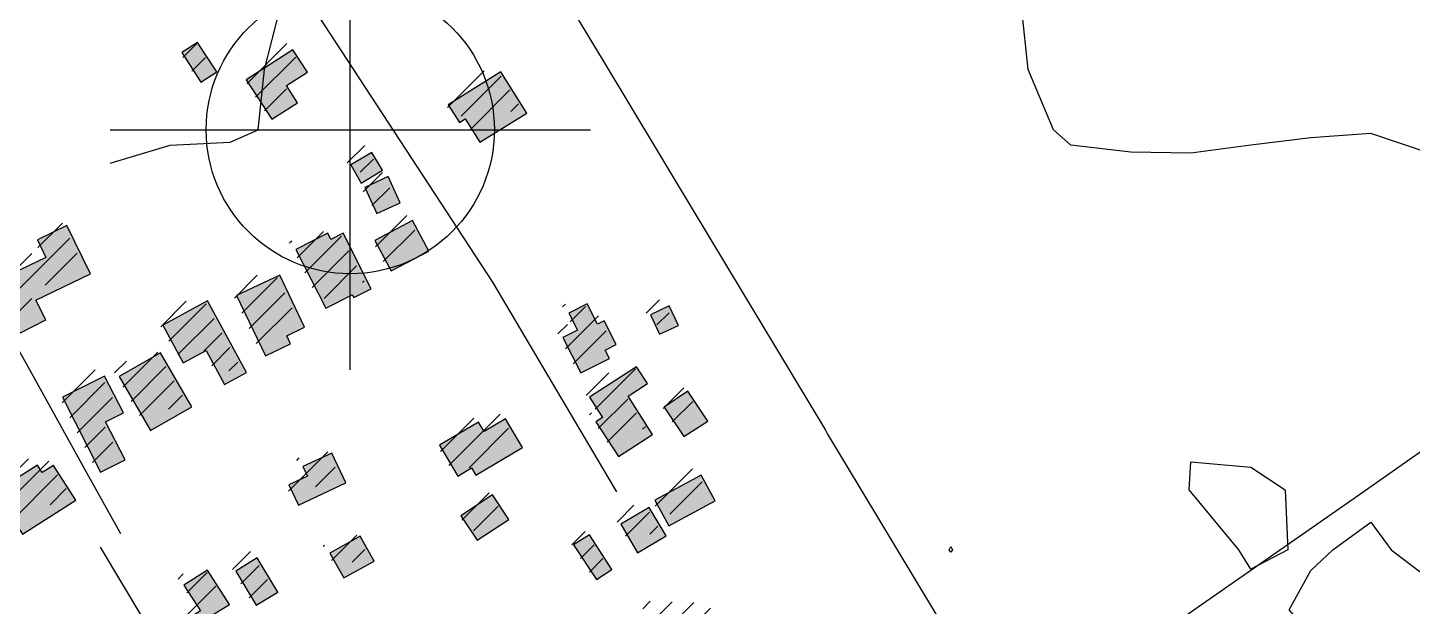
# Model space of a CAD drawing. Extents: x 6376870 to 6544053, y 1818313 to 2076828.
# Drawn here: x 6472467 to 6473850, y 1885946 to 1886525 of the extents above; entities that cross this region are included whole.
import ezdxf

# ---------------------------------------------------------------- set-up
doc = ezdxf.new("R2010")
doc.units = 21
for name, color, linetype in [('ADJOINING_PARCELS', 241, 'Continuous'), ('BUILDINGS', 9, 'Continuous'), ('CL_LOCAL', 4, 'Continuous'), ('CONTOUR_INDEX', 150, 'Continuous'), ('CONTOUR_MAJOR', 92, 'Continuous')]:
    doc.layers.add(name, color=color, linetype=linetype)

msp = doc.modelspace()

# ---------------------------------------------------------------- hatches: boundary and pattern name
at = {"layer": 'BUILDINGS_HATCH'}
for points in [[(6472639.8, 1886470.2), (6472655.9, 1886480.7), (6472636.5, 1886509.9), (6472620.7, 1886499.8)], [(6472725.3, 1886467), (6472746.3, 1886480.4), (6472731.7, 1886502.7), (6472685.2, 1886472.6), (6472710.8, 1886433.2), (6472736.4, 1886449.8)], [(6472965.6, 1886439.2), (6472939.6, 1886480.5), (6472887, 1886447.5), (6472898.1, 1886430), (6472903.9, 1886433.6), (6472918.7, 1886410.3)], [(6472810.8, 1886400.1), (6472789.6, 1886387.8), (6472800.1, 1886369.5), (6472821.4, 1886382.2)], [(6472815.8, 1886338.9), (6472839, 1886349.7), (6472826.8, 1886376), (6472803.5, 1886365.1)], [(6472458.8, 1886219.5), (6472485, 1886232.6), (6472475, 1886252.3), (6472529.6, 1886278.7), (6472505.7, 1886327.2), (6472476.4, 1886312.7), (6472484.9, 1886295.2), (6472433.8, 1886270.6)], [(6472813.7, 1886311.9), (6472829.9, 1886281.6), (6472867.6, 1886301.5), (6472851.3, 1886332.2)], [(6472792.5, 1886255.2), (6472810.1, 1886263.9), (6472781.9, 1886319.3), (6472769.5, 1886313.2), (6472766.7, 1886319.4), (6472734.8, 1886303.1), (6472764.7, 1886244.3), (6472791.1, 1886257.7)], [(6472704.3, 1886196.8), (6472729.3, 1886208.8), (6472725.6, 1886216.8), (6472743.4, 1886225.5), (6472718.6, 1886277.3), (6472675.5, 1886257)], [(6472601.7, 1886227.4), (6472622.2, 1886189.8), (6472645.2, 1886202.1), (6472663.5, 1886168.2), (6472685.3, 1886180.2), (6472646.3, 1886251.7)], [(6473001.5, 1886215.1), (6473019.5, 1886179.7), (6473048.2, 1886194.2), (6473043.9, 1886202.6), (6473054.8, 1886208), (6473042.9, 1886231.7), (6473036, 1886228.5), (6473025.7, 1886248.6), (6473007.6, 1886239.5), (6473016.2, 1886222.4)], [(6473098.2, 1886218.4), (6473117.1, 1886227.1), (6473107.7, 1886246.8), (6473089.1, 1886237.8)], [(6472630.7, 1886145.7), (6472599.6, 1886199.8), (6472558.2, 1886176.2), (6472589.6, 1886122.2)], [(6473066.7, 1886156.3), (6473086, 1886169), (6473075.1, 1886185.8), (6473028, 1886155.3), (6473041.1, 1886135.2), (6473034.5, 1886130.9), (6473057, 1886096.2), (6473091.2, 1886118.3)], [(6472564, 1886092.8), (6472544.6, 1886130.7), (6472562.4, 1886139.8), (6472543.6, 1886176.6), (6472501.4, 1886155.3), (6472539.5, 1886080.5)], [(6473102.8, 1886145.6), (6473122.5, 1886116), (6473146.4, 1886131.6), (6473126.4, 1886161.5)], [(6472961.3, 1886105.3), (6472944.2, 1886133.8), (6472922.9, 1886121.1), (6472917.2, 1886130.6), (6472878.1, 1886107.4), (6472896.6, 1886076.4), (6472910.4, 1886084.7), (6472914.7, 1886077.4)], [(6472727.7, 1886067.8), (6472737.3, 1886047.4), (6472784.7, 1886069.8), (6472770.8, 1886099.4), (6472741.8, 1886086), (6472746.3, 1886076.5)], [(6472492.5, 1886087.2), (6472481.3, 1886080), (6472476.5, 1886087.6), (6472434.2, 1886060.8), (6472461.6, 1886018.5), (6472514.8, 1886052.5)], [(6473107.3, 1886026.9), (6473153.8, 1886051.8), (6473139.9, 1886077.4), (6473093.6, 1886052.4)], [(6472899.7, 1886036.7), (6472915.9, 1886012.6), (6472947.5, 1886033.2), (6472931.3, 1886057.7)], [(6473104.7, 1886016.7), (6473087.8, 1886045.1), (6473059.4, 1886028.5), (6473076.2, 1886000)], [(6472768.7, 1885999.6), (6472782.7, 1885974.8), (6472812.9, 1885991.4), (6472798.9, 1886016.6)], [(6473050.6, 1885983.3), (6473028.1, 1886018), (6473012.3, 1886007.9), (6473035.1, 1885973.2)], [(6472674.6, 1885981.7), (6472695.1, 1885947.4), (6472716.7, 1885960.4), (6472695.9, 1885994.8)], [(6472639.5, 1885941.8), (6472623.1, 1885931.6), (6472635.1, 1885912.7), (6472655.5, 1885925.7), (6472648.9, 1885936.3), (6472668.5, 1885948.2), (6472646.5, 1885982.5), (6472622.9, 1885967.7)]]:
    msp.add_hatch(color=251, dxfattribs=at).paths.add_polyline_path(points)
at = {"layer": 'BUILDINGS_SHADOW'}
h = msp.add_hatch(dxfattribs=at)
h.set_pattern_fill('ANSI31', scale=5)
h.paths.add_polyline_path([(6472633, 1886477.5), (6472649.1, 1886488), (6472629.7, 1886517.2), (6472613.9, 1886507.1)])
h = msp.add_hatch(dxfattribs=at)
h.set_pattern_fill('ANSI31', scale=5)
h.paths.add_polyline_path([(6472718.5, 1886474.3), (6472739.5, 1886487.7), (6472724.9, 1886510), (6472678.3, 1886479.9), (6472704, 1886440.5), (6472729.6, 1886457.2)])
h = msp.add_hatch(dxfattribs=at)
h.set_pattern_fill('ANSI31', scale=5)
h.paths.add_polyline_path([(6472958.7, 1886446.6), (6472932.8, 1886487.8), (6472880.2, 1886454.8), (6472891.3, 1886437.3), (6472897.1, 1886440.9), (6472911.9, 1886417.6)])
h = msp.add_hatch(dxfattribs=at)
h.set_pattern_fill('ANSI31', scale=5)
h.paths.add_polyline_path([(6472804, 1886407.4), (6472782.7, 1886395.1), (6472793.3, 1886376.8), (6472814.6, 1886389.5)])
h = msp.add_hatch(dxfattribs=at)
h.set_pattern_fill('ANSI31', scale=5)
h.paths.add_polyline_path([(6472809, 1886346.2), (6472832.2, 1886357), (6472820, 1886383.3), (6472796.7, 1886372.4)])
h = msp.add_hatch(dxfattribs=at)
h.set_pattern_fill('ANSI31', scale=5)
h.paths.add_polyline_path([(6472452, 1886226.9), (6472478.2, 1886239.9), (6472468.2, 1886259.6), (6472522.8, 1886286), (6472498.9, 1886334.5), (6472469.6, 1886320), (6472478.1, 1886302.5), (6472427, 1886277.9)])
h = msp.add_hatch(dxfattribs=at)
h.set_pattern_fill('ANSI31', scale=5)
h.paths.add_polyline_path([(6472806.9, 1886319.2), (6472823.1, 1886289), (6472860.8, 1886308.9), (6472844.5, 1886339.5)])
h = msp.add_hatch(dxfattribs=at)
h.set_pattern_fill('ANSI31', scale=5)
h.paths.add_polyline_path([(6472785.7, 1886262.5), (6472803.3, 1886271.2), (6472775.1, 1886326.6), (6472762.7, 1886320.5), (6472759.9, 1886326.7), (6472728, 1886310.4), (6472757.9, 1886251.7), (6472784.3, 1886265.1)])
h = msp.add_hatch(dxfattribs=at)
h.set_pattern_fill('ANSI31', scale=5)
h.paths.add_polyline_path([(6472697.5, 1886204.2), (6472722.5, 1886216.1), (6472718.8, 1886224.1), (6472736.6, 1886232.8), (6472711.8, 1886284.6), (6472668.7, 1886264.4)])
h = msp.add_hatch(dxfattribs=at)
h.set_pattern_fill('ANSI31', scale=5)
h.paths.add_polyline_path([(6472594.9, 1886234.7), (6472615.4, 1886197.2), (6472638.4, 1886209.5), (6472656.7, 1886175.5), (6472678.5, 1886187.5), (6472639.4, 1886259)])
h = msp.add_hatch(dxfattribs=at)
h.set_pattern_fill('ANSI31', scale=5)
h.paths.add_polyline_path([(6472994.7, 1886222.5), (6473012.6, 1886187.1), (6473041.4, 1886201.5), (6473037.1, 1886209.9), (6473048, 1886215.4), (6473036.1, 1886239.1), (6473029.2, 1886235.8), (6473018.9, 1886255.9), (6473000.8, 1886246.8), (6473009.3, 1886229.7)])
h = msp.add_hatch(dxfattribs=at)
h.set_pattern_fill('ANSI31', scale=5)
h.paths.add_polyline_path([(6473091.4, 1886225.8), (6473110.3, 1886234.4), (6473100.9, 1886254.1), (6473082.3, 1886245.1)])
h = msp.add_hatch(dxfattribs=at)
h.set_pattern_fill('ANSI31', scale=5)
h.paths.add_polyline_path([(6472623.9, 1886153.1), (6472592.8, 1886207.1), (6472551.4, 1886183.5), (6472582.8, 1886129.5)])
h = msp.add_hatch(dxfattribs=at)
h.set_pattern_fill('ANSI31', scale=5)
h.paths.add_polyline_path([(6472557.2, 1886100.1), (6472537.8, 1886138.1), (6472555.6, 1886147.1), (6472536.8, 1886184), (6472494.6, 1886162.6), (6472532.7, 1886087.8)])
h = msp.add_hatch(dxfattribs=at)
h.set_pattern_fill('ANSI31', scale=5)
h.paths.add_polyline_path([(6473059.9, 1886163.6), (6473079.2, 1886176.3), (6473068.3, 1886193.1), (6473021.2, 1886162.6), (6473034.3, 1886142.6), (6473027.7, 1886138.2), (6473050.2, 1886103.5), (6473084.4, 1886125.6)])
h = msp.add_hatch(dxfattribs=at)
h.set_pattern_fill('ANSI31', scale=5)
h.paths.add_polyline_path([(6473096, 1886152.9), (6473115.7, 1886123.4), (6473139.5, 1886138.9), (6473119.6, 1886168.9)])
h = msp.add_hatch(dxfattribs=at)
h.set_pattern_fill('ANSI31', scale=5)
h.paths.add_polyline_path([(6472954.5, 1886112.6), (6472937.3, 1886141.1), (6472916.1, 1886128.4), (6472910.4, 1886137.9), (6472871.3, 1886114.7), (6472889.8, 1886083.7), (6472903.6, 1886092), (6472907.9, 1886084.7)])
h = msp.add_hatch(dxfattribs=at)
h.set_pattern_fill('ANSI31', scale=5)
h.paths.add_polyline_path([(6472720.8, 1886075.2), (6472730.5, 1886054.7), (6472777.9, 1886077.2), (6472764, 1886106.7), (6472735, 1886093.3), (6472739.5, 1886083.8)])
h = msp.add_hatch(dxfattribs=at)
h.set_pattern_fill('ANSI31', scale=5)
h.paths.add_polyline_path([(6472485.7, 1886094.5), (6472474.5, 1886087.3), (6472469.7, 1886095), (6472427.4, 1886068.2), (6472454.8, 1886025.8), (6472508, 1886059.9)])
h = msp.add_hatch(dxfattribs=at)
h.set_pattern_fill('ANSI31', scale=5)
h.paths.add_polyline_path([(6473100.5, 1886034.2), (6473147, 1886059.1), (6473133, 1886084.7), (6473086.8, 1886059.7)])
h = msp.add_hatch(dxfattribs=at)
h.set_pattern_fill('ANSI31', scale=5)
h.paths.add_polyline_path([(6472892.8, 1886044), (6472909.1, 1886019.9), (6472940.7, 1886040.5), (6472924.5, 1886065)])
h = msp.add_hatch(dxfattribs=at)
h.set_pattern_fill('ANSI31', scale=5)
h.paths.add_polyline_path([(6473097.9, 1886024), (6473081, 1886052.5), (6473052.6, 1886035.8), (6473069.4, 1886007.3)])
h = msp.add_hatch(dxfattribs=at)
h.set_pattern_fill('ANSI31', scale=5)
h.paths.add_polyline_path([(6472761.9, 1886006.9), (6472775.9, 1885982.1), (6472806.1, 1885998.8), (6472792.1, 1886023.9)])
h = msp.add_hatch(dxfattribs=at)
h.set_pattern_fill('ANSI31', scale=5)
h.paths.add_polyline_path([(6473043.8, 1885990.7), (6473021.3, 1886025.3), (6473005.5, 1886015.2), (6473028.3, 1885980.5)])
h = msp.add_hatch(dxfattribs=at)
h.set_pattern_fill('ANSI31', scale=5)
h.paths.add_polyline_path([(6472632.6, 1885949.1), (6472616.3, 1885939), (6472628.2, 1885920), (6472648.7, 1885933), (6472642.1, 1885943.6), (6472661.6, 1885955.6), (6472639.7, 1885989.9), (6472616.1, 1885975)])
h = msp.add_hatch(dxfattribs=at)
h.set_pattern_fill('ANSI31', scale=5)
h.paths.add_polyline_path([(6472667.8, 1885989), (6472688.3, 1885954.7), (6472709.9, 1885967.8), (6472689, 1886002.1)])
h = msp.add_hatch(dxfattribs=at)
h.set_pattern_fill('ANSI31', scale=5)
h.paths.add_polyline_path([(6473135.2, 1885950.3), (6473081.5, 1885951.6), (6473080.5, 1885911.9), (6473158.8, 1885909.8), (6473159.8, 1885944.4), (6473135.2, 1885944.8)])

# ---------------------------------------------------------------- linework, layer by layer
at = {"layer": 'ADJOINING_PARCELS'}
msp.add_lwpolyline([(6474910.7, 1886841.1), (6475334.2, 1887140.9), (6475652.8, 1887364.9), (6475156.2, 1888236), (6474893.9, 1888055), (6474714.3, 1887929.6), (6474303, 1887644), (6474044.9, 1887462.4), (6473378, 1886997.6), (6472926.9, 1886682.8), (6473001.5, 1886558.6), (6473042.9, 1886489.8), (6473096.2, 1886401.3), (6473111.2, 1886376.5), (6473182.8, 1886257.3), (6473263.9, 1886122.5), (6473266.1, 1886118.6), (6473385.6, 1885919.9), (6473448.7, 1885814.8), (6473795.6, 1886056.9), (6473973.2, 1886181.6), (6474128.6, 1886291.1), (6474694.9, 1886689.4), (6474910.7, 1886841.1)], close=True, dxfattribs=at)
at = {"layer": 'BUILDINGS'}
for points in [[(6472639.8, 1886470.2), (6472655.9, 1886480.7), (6472636.5, 1886509.9), (6472620.7, 1886499.8), (6472639.8, 1886470.2)], [(6472725.3, 1886467), (6472746.3, 1886480.4), (6472731.7, 1886502.7), (6472685.2, 1886472.6), (6472710.8, 1886433.2), (6472736.4, 1886449.8), (6472725.3, 1886467)], [(6472965.6, 1886439.2), (6472939.6, 1886480.5), (6472887, 1886447.5), (6472898.1, 1886430), (6472903.9, 1886433.6), (6472918.7, 1886410.3), (6472965.6, 1886439.2)], [(6472810.8, 1886400.1), (6472789.6, 1886387.8), (6472800.1, 1886369.5), (6472821.4, 1886382.2), (6472810.8, 1886400.1)], [(6472815.8, 1886338.9), (6472839, 1886349.7), (6472826.8, 1886376), (6472803.5, 1886365.1), (6472815.8, 1886338.9)], [(6472458.8, 1886219.5), (6472485, 1886232.6), (6472475, 1886252.3), (6472529.6, 1886278.7), (6472505.7, 1886327.2), (6472476.4, 1886312.7), (6472484.9, 1886295.2), (6472433.8, 1886270.6), (6472458.8, 1886219.5)], [(6472813.7, 1886311.9), (6472829.9, 1886281.6), (6472867.6, 1886301.5), (6472851.3, 1886332.2), (6472813.7, 1886311.9)], [(6472792.5, 1886255.2), (6472810.1, 1886263.9), (6472781.9, 1886319.3), (6472769.5, 1886313.2), (6472766.7, 1886319.4), (6472734.8, 1886303.1), (6472764.7, 1886244.3), (6472791.1, 1886257.7), (6472792.5, 1886255.2)], [(6472704.3, 1886196.8), (6472729.3, 1886208.8), (6472725.6, 1886216.8), (6472743.4, 1886225.5), (6472718.6, 1886277.3), (6472675.5, 1886257), (6472704.3, 1886196.8)], [(6472601.7, 1886227.4), (6472622.2, 1886189.8), (6472645.2, 1886202.1), (6472663.5, 1886168.2), (6472685.3, 1886180.2), (6472646.3, 1886251.7), (6472601.7, 1886227.4)], [(6473001.5, 1886215.1), (6473019.5, 1886179.7), (6473048.2, 1886194.2), (6473043.9, 1886202.6), (6473054.8, 1886208), (6473042.9, 1886231.7), (6473036, 1886228.5), (6473025.7, 1886248.6), (6473007.6, 1886239.5), (6473016.2, 1886222.4), (6473001.5, 1886215.1)], [(6473098.2, 1886218.4), (6473117.1, 1886227.1), (6473107.7, 1886246.8), (6473089.1, 1886237.8), (6473098.2, 1886218.4)], [(6472630.7, 1886145.7), (6472599.6, 1886199.8), (6472558.2, 1886176.2), (6472589.6, 1886122.2), (6472630.7, 1886145.7)], [(6473066.7, 1886156.3), (6473086, 1886169), (6473075.1, 1886185.8), (6473028, 1886155.3), (6473041.1, 1886135.2), (6473034.5, 1886130.9), (6473057, 1886096.2), (6473091.2, 1886118.3), (6473066.7, 1886156.3)], [(6472564, 1886092.8), (6472544.6, 1886130.7), (6472562.4, 1886139.8), (6472543.6, 1886176.6), (6472501.4, 1886155.3), (6472539.5, 1886080.5), (6472564, 1886092.8)], [(6473102.8, 1886145.6), (6473122.5, 1886116), (6473146.4, 1886131.6), (6473126.4, 1886161.5), (6473102.8, 1886145.6)], [(6472961.3, 1886105.3), (6472944.2, 1886133.8), (6472922.9, 1886121.1), (6472917.2, 1886130.6), (6472878.1, 1886107.4), (6472896.6, 1886076.4), (6472910.4, 1886084.7), (6472914.7, 1886077.4), (6472961.3, 1886105.3)], [(6472727.7, 1886067.8), (6472737.3, 1886047.4), (6472784.7, 1886069.8), (6472770.8, 1886099.4), (6472741.8, 1886086), (6472746.3, 1886076.5), (6472727.7, 1886067.8)], [(6472492.5, 1886087.2), (6472481.3, 1886080), (6472476.5, 1886087.6), (6472434.2, 1886060.8), (6472461.6, 1886018.5), (6472514.8, 1886052.5), (6472492.5, 1886087.2)], [(6473107.3, 1886026.9), (6473153.8, 1886051.8), (6473139.9, 1886077.4), (6473093.6, 1886052.4), (6473107.3, 1886026.9)], [(6472899.7, 1886036.7), (6472915.9, 1886012.6), (6472947.5, 1886033.2), (6472931.3, 1886057.7), (6472899.7, 1886036.7)], [(6473104.7, 1886016.7), (6473087.8, 1886045.1), (6473059.4, 1886028.5), (6473076.2, 1886000), (6473104.7, 1886016.7)], [(6472768.7, 1885999.6), (6472782.7, 1885974.8), (6472812.9, 1885991.4), (6472798.9, 1886016.6), (6472768.7, 1885999.6)], [(6473050.6, 1885983.3), (6473028.1, 1886018), (6473012.3, 1886007.9), (6473035.1, 1885973.2), (6473050.6, 1885983.3)], [(6472674.6, 1885981.7), (6472695.1, 1885947.4), (6472716.7, 1885960.4), (6472695.9, 1885994.8), (6472674.6, 1885981.7)], [(6472639.5, 1885941.8), (6472623.1, 1885931.6), (6472635.1, 1885912.7), (6472655.5, 1885925.7), (6472648.9, 1885936.3), (6472668.5, 1885948.2), (6472646.5, 1885982.5), (6472622.9, 1885967.7), (6472639.5, 1885941.8)]]:
    msp.add_lwpolyline(points, close=True, dxfattribs=at)
at = {"layer": 'CL_LOCAL'}
for points in [[(6472757.4, 1886536.2), (6472931.3, 1886270.5)], [(6472931.3, 1886270.5), (6473055.1, 1886060.8)], [(6472453.3, 1886210.7), (6472525.9, 1886079.5), (6472559.4, 1886019.1)], [(6472539.1, 1886005.4), (6472663, 1885798.2)]]:
    msp.add_lwpolyline(points, dxfattribs=at)
at = {"layer": 'CONTOUR_INDEX', "elevation": 70}
msp.add_lwpolyline([(6472549.1, 1886389.5), (6472609.1, 1886407.4), (6472669.1, 1886410.3), (6472697.2, 1886422.8), (6472703.5, 1886482.8), (6472718.8, 1886542.8)], dxfattribs=at)
at = {"layer": 'CONTOUR_MAJOR', "elevation": 65}
for points in [[(6473869.1, 1886398.7), (6473809.1, 1886419), (6473749.1, 1886414.7), (6473689.1, 1886407.4), (6473629.1, 1886399.5), (6473569.1, 1886400.2), (6473509.1, 1886407.3), (6473491.9, 1886422.8), (6473466.6, 1886482.8), (6473460.2, 1886542.8)], [(6473689.1, 1885983.6), (6473677, 1886002.8), (6473629.1, 1886060.8), (6473627.3, 1886062.8), (6473629.1, 1886090.8), (6473689.1, 1886085.5), (6473723.3, 1886062.8), (6473725.9, 1886002.8), (6473689.1, 1885983.6)], [(6473869.1, 1885734.8), (6473848.6, 1885762.8), (6473809.1, 1885815.8), (6473803, 1885822.8), (6473773.8, 1885882.8), (6473749.1, 1885918.3), (6473727.4, 1885942.8), (6473749.1, 1885982.2), (6473770.9, 1886002.8), (6473809.1, 1886030.4), (6473829.2, 1886002.8), (6473869.1, 1885972.5)], [(6473389.1, 1886000.5), (6473387.6, 1886002.8), (6473389.1, 1886006.2), (6473390.8, 1886002.8), (6473389.1, 1886000.5)]]:
    msp.add_lwpolyline(points, dxfattribs=at)
at = {"layer": 'IMG_ALIGN_FAR'}
for p, q in [((6472789.1, 1886182.8, 46.6), (6472789.1, 1886662.8, 46.6)), ((6472549.1, 1886422.8, 46.6), (6473029.1, 1886422.8, 46.6))]:
    msp.add_line(p, q, dxfattribs=at)
msp.add_circle((6472789.1, 1886422.8, 46.6), 144, dxfattribs=at)

doc.saveas('drawing.dxf')
